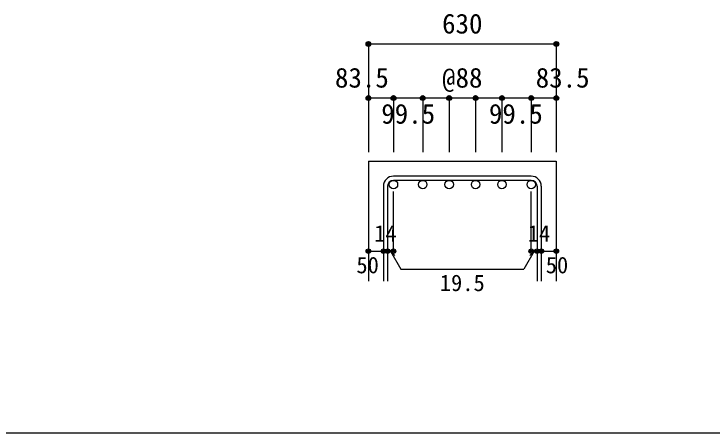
# Model space of a CAD drawing. Units: millimetres at full size, sheet at 1:30; details may follow other scales. Extents: x -5973 to 5954, y -4195 to 4201.
# Drawn here: x -942 to 1384, y -4195 to -2800 of the extents above; entities that cross this region are included whole.
import ezdxf
from ezdxf.enums import TextEntityAlignment as Align

# ---------------------------------------------------------------- set-up
doc = ezdxf.new("R2010")
doc.units = ezdxf.units.MM
doc.header["$LTSCALE"] = 30
doc.header["$PDMODE"] = 32
doc.header["$PDSIZE"] = 15
for name, color, linetype in [('0-1', 2, 'Continuous'), ('0-5', 7, 'Continuous'), ('0-6', 7, 'Continuous'), ('0-D', 4, 'Continuous'), ('F-0_枠', 6, 'Continuous')]:
    doc.layers.add(name, color=color, linetype=linetype)
doc.styles.add('ＭＳ ゴシック', font='')
doc.styles.get('ＭＳ ゴシック').set_extended_font_data('MS Gothic')

msp = doc.modelspace()

# ---------------------------------------------------------------- linework, layer by layer
at = {"layer": '0-1'}
for p, q in [((239.44, -3289.89), (239.44, -3689.89)), ((239.44, -3289.89), (865.44, -3289.89)), ((865.44, -3289.89), (865.44, -3689.89))]:
    msp.add_line(p, q, dxfattribs=at)
at = {"layer": '0-5', "color": 3}
for centre in [(322.94, -3367.89), (420.44, -3367.89), (508.44, -3367.89), (596.44, -3367.89), (684.44, -3367.89), (781.94, -3367.89)]:
    msp.add_circle(centre, 14, dxfattribs=at)
at = {"layer": '0-6'}
for p, q in [((781.94, -3339.89), (322.94, -3339.89)), ((781.94, -3353.89), (322.94, -3353.89)), ((289.44, -3373.39), (289.44, -3689.89)), ((303.44, -3373.39), (303.44, -3689.89)), ((801.44, -3373.39), (801.44, -3689.89)), ((815.44, -3373.39), (815.44, -3689.89))]:
    msp.add_line(p, q, dxfattribs=at)
for centre, radius, start, end in [((322.94, -3373.39), 33.5, 90, 180), ((781.94, -3373.39), 33.5, 0, 90), ((322.94, -3373.39), 19.5, 90, 180), ((781.94, -3373.39), 19.5, 0, 90)]:
    msp.add_arc(centre, radius, start, end, dxfattribs=at)
at = {"layer": '0-D'}
for p, q in [((239.44, -2899.89), (865.44, -2899.89)), ((239.44, -2899.89), (239.44, -3079.89)), ((239.44, -2899.89), (865.44, -2899.89)), ((865.44, -2899.89), (865.44, -3079.89)), ((322.94, -3079.89), (239.44, -3079.89)), ((239.44, -3079.89), (239.44, -3259.89)), ((552.44, -3079.89), (322.94, -3079.89)), ((322.94, -3079.89), (322.94, -3259.89)), ((420.44, -3079.89), (420.44, -3259.89)), ((508.44, -3079.89), (508.44, -3259.89)), ((781.94, -3079.89), (552.44, -3079.89)), ((596.44, -3079.89), (596.44, -3259.89)), ((684.44, -3079.89), (684.44, -3259.89)), ((865.44, -3079.89), (781.94, -3079.89)), ((781.94, -3079.89), (781.94, -3259.89)), ((865.44, -3079.89), (865.44, -3259.89)), ((322.94, -3589.89), (322.94, -3390.56)), ((781.94, -3589.89), (781.94, -3390.56)), ((239.44, -3589.89), (289.44, -3589.89)), ((289.44, -3589.89), (322.94, -3589.89)), ((313.19, -3589.89), (327.33, -3604.04)), ((313.19, -3589.89), (347.41, -3649.17)), ((791.69, -3589.89), (757.46, -3649.17)), ((791.69, -3589.89), (777.54, -3604.04)), ((781.94, -3589.89), (865.44, -3589.89)), ((801.44, -3589.89), (815.44, -3589.89)), ((347.41, -3649.17), (757.46, -3649.17))]:
    msp.add_line(p, q, dxfattribs=at)
for points in [[(865.44, -2899.89), (865.44, -3079.89), (865.44, -3259.89)], [(684.44, -3079.89), (596.44, -3079.89), (508.44, -3079.89), (420.44, -3079.89)]]:
    msp.add_lwpolyline(points, dxfattribs=at)
for centre, radius in [((239.44, -2899.89), 8), ((239.44, -2899.89), 7.2), ((239.44, -2899.89), 6.4), ((239.44, -2899.89), 5.6), ((239.44, -2899.89), 4.8), ((239.44, -2899.89), 4), ((239.44, -2899.89), 3.2), ((239.44, -2899.89), 2.4), ((239.44, -2899.89), 1.6), ((239.44, -2899.89), 0.8), ((865.44, -2899.89), 8), ((865.44, -2899.89), 7.2), ((865.44, -2899.89), 6.4), ((865.44, -2899.89), 5.6), ((865.44, -2899.89), 4.8), ((865.44, -2899.89), 4), ((865.44, -2899.89), 3.2), ((865.44, -2899.89), 2.4), ((865.44, -2899.89), 1.6), ((865.44, -2899.89), 0.8), ((239.44, -3079.89), 8), ((239.44, -3079.89), 7.2), ((239.44, -3079.89), 6.4), ((239.44, -3079.89), 5.6), ((239.44, -3079.89), 4.8), ((239.44, -3079.89), 4), ((239.44, -3079.89), 3.2), ((239.44, -3079.89), 2.4), ((239.44, -3079.89), 1.6), ((239.44, -3079.89), 0.8), ((322.94, -3079.89), 8), ((322.94, -3079.89), 7.2), ((322.94, -3079.89), 6.4), ((322.94, -3079.89), 5.6), ((322.94, -3079.89), 4.8), ((322.94, -3079.89), 4), ((322.94, -3079.89), 3.2), ((322.94, -3079.89), 2.4), ((322.94, -3079.89), 1.6), ((322.94, -3079.89), 0.8), ((420.44, -3079.89), 8), ((420.44, -3079.89), 7.2), ((420.44, -3079.89), 6.4), ((420.44, -3079.89), 5.6), ((420.44, -3079.89), 4.8), ((420.44, -3079.89), 4), ((420.44, -3079.89), 3.2), ((420.44, -3079.89), 2.4), ((420.44, -3079.89), 1.6), ((420.44, -3079.89), 0.8), ((508.44, -3079.89), 8), ((508.44, -3079.89), 7.2), ((508.44, -3079.89), 6.4), ((508.44, -3079.89), 5.6), ((508.44, -3079.89), 4.8), ((508.44, -3079.89), 4), ((508.44, -3079.89), 3.2), ((508.44, -3079.89), 2.4), ((508.44, -3079.89), 1.6), ((508.44, -3079.89), 0.8), ((596.44, -3079.89), 8), ((596.44, -3079.89), 7.2), ((596.44, -3079.89), 6.4), ((596.44, -3079.89), 5.6), ((596.44, -3079.89), 4.8), ((596.44, -3079.89), 4), ((596.44, -3079.89), 3.2), ((596.44, -3079.89), 2.4), ((596.44, -3079.89), 1.6), ((596.44, -3079.89), 0.8), ((684.44, -3079.89), 8), ((684.44, -3079.89), 7.2), ((684.44, -3079.89), 6.4), ((684.44, -3079.89), 5.6), ((684.44, -3079.89), 4.8), ((684.44, -3079.89), 4), ((684.44, -3079.89), 3.2), ((684.44, -3079.89), 2.4), ((684.44, -3079.89), 1.6), ((684.44, -3079.89), 0.8), ((781.94, -3079.89), 8), ((781.94, -3079.89), 7.2), ((781.94, -3079.89), 6.4), ((781.94, -3079.89), 5.6), ((781.94, -3079.89), 4.8), ((781.94, -3079.89), 4), ((781.94, -3079.89), 3.2), ((781.94, -3079.89), 2.4), ((781.94, -3079.89), 1.6), ((781.94, -3079.89), 0.8), ((865.44, -3079.89), 8), ((865.44, -3079.89), 7.2), ((865.44, -3079.89), 6.4), ((865.44, -3079.89), 5.6), ((865.44, -3079.89), 4.8), ((865.44, -3079.89), 4), ((865.44, -3079.89), 3.2), ((865.44, -3079.89), 2.4), ((865.44, -3079.89), 1.6), ((865.44, -3079.89), 0.8), ((239.44, -3589.89), 4), ((239.44, -3589.89), 3.6), ((239.44, -3589.89), 3.2), ((239.44, -3589.89), 2.8), ((239.44, -3589.89), 2.4), ((239.44, -3589.89), 2), ((239.44, -3589.89), 1.6), ((239.44, -3589.89), 1.2), ((239.44, -3589.89), 0.8), ((239.44, -3589.89), 0.4), ((289.44, -3589.89), 4), ((289.44, -3589.89), 3.6), ((289.44, -3589.89), 3.2), ((289.44, -3589.89), 2.8), ((289.44, -3589.89), 2.4), ((289.44, -3589.89), 2), ((289.44, -3589.89), 1.6), ((289.44, -3589.89), 1.2), ((289.44, -3589.89), 0.8), ((289.44, -3589.89), 0.4), ((303.44, -3589.89), 4), ((303.44, -3589.89), 3.6), ((303.44, -3589.89), 3.2), ((303.44, -3589.89), 2.8), ((303.44, -3589.89), 2.4), ((303.44, -3589.89), 2), ((303.44, -3589.89), 1.6), ((303.44, -3589.89), 1.2), ((303.44, -3589.89), 0.8), ((303.44, -3589.89), 0.4), ((322.94, -3589.89), 4), ((322.94, -3589.89), 3.6), ((322.94, -3589.89), 3.2), ((322.94, -3589.89), 2.8), ((322.94, -3589.89), 2.4), ((322.94, -3589.89), 2), ((322.94, -3589.89), 1.6), ((322.94, -3589.89), 1.2), ((322.94, -3589.89), 0.8), ((322.94, -3589.89), 0.4), ((781.94, -3589.89), 4), ((781.94, -3589.89), 3.6), ((781.94, -3589.89), 3.2), ((781.94, -3589.89), 2.8), ((781.94, -3589.89), 2.4), ((781.94, -3589.89), 2), ((781.94, -3589.89), 1.6), ((781.94, -3589.89), 1.2), ((781.94, -3589.89), 0.8), ((781.94, -3589.89), 0.4), ((801.44, -3589.89), 4), ((801.44, -3589.89), 3.6), ((801.44, -3589.89), 3.2), ((801.44, -3589.89), 2.8), ((801.44, -3589.89), 2.4), ((801.44, -3589.89), 2), ((801.44, -3589.89), 1.6), ((801.44, -3589.89), 1.2), ((801.44, -3589.89), 0.8), ((801.44, -3589.89), 0.4), ((815.44, -3589.89), 4), ((815.44, -3589.89), 3.6), ((815.44, -3589.89), 3.2), ((815.44, -3589.89), 2.8), ((815.44, -3589.89), 2.4), ((815.44, -3589.89), 2), ((815.44, -3589.89), 1.6), ((815.44, -3589.89), 1.2), ((815.44, -3589.89), 0.8), ((815.44, -3589.89), 0.4), ((865.44, -3589.89), 4), ((865.44, -3589.89), 3.6), ((865.44, -3589.89), 3.2), ((865.44, -3589.89), 2.8), ((865.44, -3589.89), 2.4), ((865.44, -3589.89), 2), ((865.44, -3589.89), 1.6), ((865.44, -3589.89), 1.2), ((865.44, -3589.89), 0.8), ((865.44, -3589.89), 0.4)]:
    msp.add_circle(centre, radius, dxfattribs=at)
at = {"layer": '0-D', "color": 7}
for p in [(239.44, -2899.89), (865.44, -2899.89), (239.44, -3079.89), (322.94, -3079.89), (420.44, -3079.89), (508.44, -3079.89), (596.44, -3079.89), (684.44, -3079.89), (781.94, -3079.89), (865.44, -3079.89), (239.44, -3589.89), (289.44, -3589.89), (303.44, -3589.89), (322.94, -3589.89), (781.94, -3589.89), (801.44, -3589.89), (815.44, -3589.89), (865.44, -3589.89)]:
    msp.add_point(p, dxfattribs=at)
at = {"layer": 'F-0_枠'}
msp.add_line((5954.1, -4195.24), (-5972.88, -4195.24), dxfattribs=at)

# ---------------------------------------------------------------- texts
at = {"layer": '0-D', "style": 'ＭＳ ゴシック'}
for s, height, p in [('630', 65.98, (484.94, -2884.89)), ('83.5', 65.98, (127.94, -3064.89)), ('@88', 65.98, (484.94, -3064.89)), ('83.5', 65.98, (796.94, -3064.89)), ('99.5', 65.98, (282.26, -3185.03)), ('99.5', 65.98, (641.05, -3185.03)), ('14', 54.99, (258.9, -3574.44)), ('14', 54.99, (770.48, -3574.44)), ('50', 54.99, (199.44, -3679.89)), ('50', 54.99, (830.44, -3679.89)), ('19.5', 54.99, (477.44, -3739.17))]:
    msp.add_text(s, height=height, dxfattribs=at).set_placement(p, align=Align.BOTTOM_LEFT)

doc.saveas('drawing.dxf')
